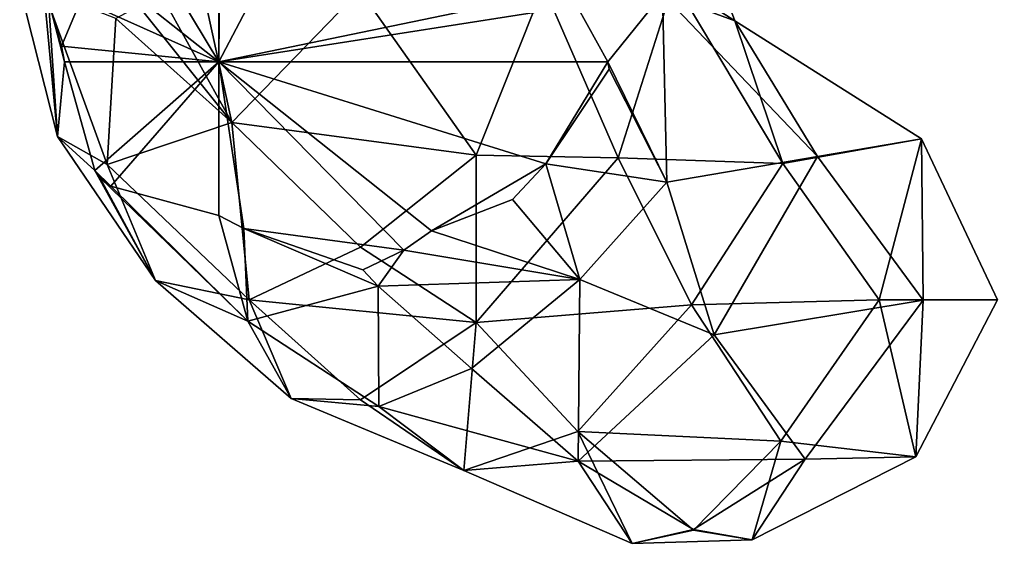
# Model space of a CAD drawing. Extents: x 290034 to 295698, y 4553723 to 4561693.
# Drawn here: x 295047.4 to 295158.4, y 4559413.8 to 4559473.3 of the extents above; entities that cross this region are included whole.
import ezdxf

# ---------------------------------------------------------------- set-up
doc = ezdxf.new("R2010")
doc.units = 0
doc.layers.add('Au_ppm_Pref_-_0_2', color=7, linetype='CONTINUOUS')

msp = doc.modelspace()

# ---------------------------------------------------------------- linework, layer by layer
at = {"layer": 'Au_ppm_Pref_-_0_2'}
for points in [[(295121.7, 4559477.64, 1865.43), (295128.58, 4559473.18, 1870.89), (295119.92, 4559496.43, 1872.02)], [(295128.58, 4559473.18, 1870.89), (295120.4, 4559476.24, 1876.1), (295119.92, 4559496.43, 1872.02)], [(295070, 4559468.5, 1879.48), (295070.13, 4559484.07, 1882.21), (295080.22, 4559488, 1883.33)], [(295070, 4559468.5, 1879.48), (295080.22, 4559488, 1883.33), (295109.41, 4559476.7, 1882.61)], [(295062.35, 4559481.24, 1880.49), (295070, 4559483.99, 1882.19), (295070, 4559468.5, 1879.48)], [(295070, 4559483.99, 1882.19), (295070.13, 4559484.07, 1882.21), (295070, 4559468.5, 1879.48)], [(295057.92, 4559478.09, 1879.22), (295062.35, 4559481.24, 1880.49), (295070, 4559468.5, 1879.48)], [(295057.92, 4559478.09, 1879.22), (295070, 4559468.5, 1879.48), (295054.32, 4559475.55, 1878.2)], [(295050.14, 4559476.66, 1864.54), (295047.38, 4559477.1, 1870.89), (295051.68, 4559460.03, 1870.75)], [(295051.68, 4559460.03, 1870.75), (295047.38, 4559477.1, 1870.89), (295050.67, 4559475.56, 1876.54)], [(295071.49, 4559461.63, 1859.69), (295062.92, 4559477.1, 1858.06), (295060.91, 4559474.82, 1858.25)], [(295068.13, 4559477.1, 1859.01), (295062.92, 4559477.1, 1858.06), (295071.49, 4559461.63, 1859.69)], [(295071.49, 4559461.63, 1859.69), (295086.02, 4559476.65, 1860.15), (295068.13, 4559477.1, 1859.01)], [(295106.86, 4559477.1, 1861.1), (295086.02, 4559476.65, 1860.15), (295099.21, 4559457.9, 1860.96)], [(295115.36, 4559457.59, 1863.65), (295106.86, 4559477.1, 1861.1), (295099.21, 4559457.9, 1860.96)], [(295121.7, 4559477.64, 1865.43), (295106.86, 4559477.1, 1861.1), (295115.36, 4559457.59, 1863.65)], [(295121.7, 4559477.64, 1865.43), (295115.36, 4559457.59, 1863.65), (295134.06, 4559456.97, 1866.87)], [(295121.7, 4559477.64, 1865.43), (295134.06, 4559456.97, 1866.87), (295128.58, 4559473.18, 1870.89)], [(295050.14, 4559476.66, 1864.54), (295051.68, 4559460.03, 1870.75), (295057.32, 4559456.86, 1864.04)], [(295050.14, 4559476.66, 1864.54), (295057.32, 4559456.86, 1864.04), (295058.33, 4559473.45, 1859.01)], [(295070, 4559468.5, 1879.48), (295109.41, 4559476.7, 1882.61), (295110.66, 4559474.87, 1882.34)], [(295086.02, 4559476.65, 1860.15), (295071.49, 4559461.63, 1859.69), (295099.21, 4559457.9, 1860.96)], [(295110.66, 4559474.87, 1882.34), (295120.4, 4559476.24, 1876.1), (295114.19, 4559468.5, 1881.38)], [(295114.19, 4559468.5, 1881.38), (295120.4, 4559476.24, 1876.1), (295120.86, 4559454.85, 1879.85)], [(295128.58, 4559473.18, 1870.89), (295137.99, 4559457.75, 1876.27), (295120.4, 4559476.24, 1876.1)], [(295137.99, 4559457.75, 1876.27), (295120.86, 4559454.85, 1879.85), (295120.4, 4559476.24, 1876.1)], [(295050.67, 4559475.56, 1876.54), (295052.16, 4559470.3, 1876.93), (295052.47, 4559468.5, 1876.66)], [(295052.47, 4559468.5, 1876.66), (295051.68, 4559460.03, 1870.75), (295050.67, 4559475.56, 1876.54)], [(295052.16, 4559470.3, 1876.93), (295050.67, 4559475.56, 1876.54), (295054.32, 4559475.55, 1878.2)], [(295054.32, 4559475.55, 1878.2), (295070, 4559468.5, 1879.48), (295052.16, 4559470.3, 1876.93)], [(295058.33, 4559473.45, 1859.01), (295071.49, 4559461.63, 1859.69), (295060.91, 4559474.82, 1858.25)], [(295110.66, 4559474.87, 1882.34), (295114.19, 4559468.5, 1881.38), (295070, 4559468.5, 1879.48)], [(295071.49, 4559461.63, 1859.69), (295058.33, 4559473.45, 1859.01), (295057.32, 4559456.86, 1864.04)], [(295128.58, 4559473.18, 1870.89), (295149.8, 4559459.76, 1870.76), (295137.99, 4559457.75, 1876.27)], [(295128.58, 4559473.18, 1870.89), (295134.06, 4559456.97, 1866.87), (295149.8, 4559459.76, 1870.76)], [(295052.16, 4559470.3, 1876.93), (295070, 4559468.5, 1879.48), (295052.47, 4559468.5, 1876.66)], [(295052.47, 4559468.5, 1876.66), (295055.94, 4559456.16, 1877.57), (295051.68, 4559460.03, 1870.75)], [(295052.47, 4559468.5, 1876.66), (295070, 4559468.5, 1879.48), (295055.94, 4559456.16, 1877.57)], [(295070, 4559468.5, 1879.48), (295057.76, 4559454.39, 1877.91), (295055.94, 4559456.16, 1877.57)], [(295070, 4559468.5, 1879.48), (295070, 4559451.04, 1879.98), (295057.76, 4559454.39, 1877.91)], [(295070, 4559468.5, 1879.48), (295072.86, 4559449.58, 1880.25), (295070, 4559451.04, 1879.98)], [(295094.17, 4559449.32, 1882.03), (295091, 4559447.13, 1881.83), (295070, 4559468.5, 1879.48)], [(295091, 4559447.13, 1881.83), (295072.86, 4559449.58, 1880.25), (295070, 4559468.5, 1879.48)], [(295070, 4559468.5, 1879.48), (295107.12, 4559456.93, 1881.99), (295094.17, 4559449.32, 1882.03)], [(295070, 4559468.5, 1879.48), (295114.19, 4559468.5, 1881.38), (295107.12, 4559456.93, 1881.99)], [(295114.19, 4559468.5, 1881.38), (295114.33, 4559467.68, 1881.45), (295107.12, 4559456.93, 1881.99)], [(295114.33, 4559467.68, 1881.45), (295114.19, 4559468.5, 1881.38), (295120.86, 4559454.85, 1879.85)], [(295107.12, 4559456.93, 1881.99), (295114.33, 4559467.68, 1881.45), (295120.86, 4559454.85, 1879.85)], [(295071.49, 4559461.63, 1859.69), (295057.32, 4559456.86, 1864.04), (295073.46, 4559441.48, 1864.94)], [(295071.49, 4559461.63, 1859.69), (295073.46, 4559441.48, 1864.94), (295086.11, 4559447.46, 1861.01)], [(295071.49, 4559461.63, 1859.69), (295086.11, 4559447.46, 1861.01), (295099.21, 4559457.9, 1860.96)], [(295051.68, 4559460.03, 1870.75), (295055.94, 4559456.16, 1877.57), (295062.81, 4559443.67, 1871.27)], [(295057.32, 4559456.86, 1864.04), (295051.68, 4559460.03, 1870.75), (295062.81, 4559443.67, 1871.27)], [(295134.06, 4559456.97, 1866.87), (295145, 4559441.46, 1866.88), (295149.8, 4559459.76, 1870.76)], [(295137.99, 4559457.75, 1876.27), (295149.8, 4559459.76, 1870.76), (295149.98, 4559441.45, 1876.79)], [(295158.42, 4559441.46, 1870.89), (295149.8, 4559459.76, 1870.76), (295145, 4559441.46, 1866.88)], [(295149.8, 4559459.76, 1870.76), (295158.42, 4559441.46, 1870.89), (295149.98, 4559441.45, 1876.79)], [(295099.21, 4559457.9, 1860.96), (295086.11, 4559447.46, 1861.01), (295099.23, 4559438.91, 1863.76)], [(295099.23, 4559438.91, 1863.76), (295115.36, 4559457.59, 1863.65), (295099.21, 4559457.9, 1860.96)], [(295099.23, 4559438.91, 1863.76), (295123.68, 4559440.92, 1867.06), (295115.36, 4559457.59, 1863.65)], [(295123.68, 4559440.92, 1867.06), (295134.06, 4559456.97, 1866.87), (295115.36, 4559457.59, 1863.65)], [(295137.99, 4559457.75, 1876.27), (295126.26, 4559437.51, 1879.25), (295120.86, 4559454.85, 1879.85)], [(295137.99, 4559457.75, 1876.27), (295149.98, 4559441.45, 1876.79), (295126.26, 4559437.51, 1879.25)], [(295055.94, 4559456.16, 1877.57), (295057.76, 4559454.39, 1877.91), (295056.5, 4559455.38, 1877.68)], [(295055.94, 4559456.16, 1877.57), (295056.5, 4559455.38, 1877.68), (295062.81, 4559443.67, 1871.27)], [(295057.32, 4559456.86, 1864.04), (295062.81, 4559443.67, 1871.27), (295073.46, 4559441.48, 1864.94)], [(295094.17, 4559449.32, 1882.03), (295107.12, 4559456.93, 1881.99), (295103.34, 4559452.87, 1882.15)], [(295103.34, 4559452.87, 1882.15), (295107.12, 4559456.93, 1881.99), (295110.98, 4559443.79, 1880.23)], [(295107.12, 4559456.93, 1881.99), (295120.86, 4559454.85, 1879.85), (295110.98, 4559443.79, 1880.23)], [(295123.68, 4559440.92, 1867.06), (295145, 4559441.46, 1866.88), (295134.06, 4559456.97, 1866.87)], [(295057.76, 4559454.39, 1877.91), (295073.29, 4559439.07, 1877.19), (295056.5, 4559455.38, 1877.68)], [(295062.81, 4559443.67, 1871.27), (295056.5, 4559455.38, 1877.68), (295073.29, 4559439.07, 1877.19)], [(295126.26, 4559437.51, 1879.25), (295110.98, 4559443.79, 1880.23), (295120.86, 4559454.85, 1879.85)], [(295057.76, 4559454.39, 1877.91), (295070, 4559451.04, 1879.98), (295073.29, 4559439.07, 1877.19)], [(295103.34, 4559452.87, 1882.15), (295110.98, 4559443.79, 1880.23), (295094.17, 4559449.32, 1882.03)], [(295070, 4559451.04, 1879.98), (295072.86, 4559449.58, 1880.25), (295073.29, 4559439.07, 1877.19)], [(295091, 4559447.13, 1881.83), (295086.34, 4559444.89, 1881.51), (295072.86, 4559449.58, 1880.25)], [(295072.86, 4559449.58, 1880.25), (295086.34, 4559444.89, 1881.51), (295088.1, 4559443.04, 1881.3)], [(295073.29, 4559439.07, 1877.19), (295072.86, 4559449.58, 1880.25), (295088.1, 4559443.04, 1881.3)], [(295094.17, 4559449.32, 1882.03), (295110.98, 4559443.79, 1880.23), (295091, 4559447.13, 1881.83)], [(295086.11, 4559447.46, 1861.01), (295073.46, 4559441.48, 1864.94), (295099.23, 4559438.91, 1863.76)], [(295086.34, 4559444.89, 1881.51), (295091, 4559447.13, 1881.83), (295088.1, 4559443.04, 1881.3)], [(295091, 4559447.13, 1881.83), (295110.98, 4559443.79, 1880.23), (295088.1, 4559443.04, 1881.3)], [(295073.29, 4559439.07, 1877.19), (295078.21, 4559430.29, 1870.89), (295062.81, 4559443.67, 1871.27)], [(295062.81, 4559443.67, 1871.27), (295078.21, 4559430.29, 1870.89), (295073.46, 4559441.48, 1864.94)], [(295110.98, 4559443.79, 1880.23), (295098.71, 4559433.67, 1879.42), (295088.1, 4559443.04, 1881.3)], [(295110.98, 4559443.79, 1880.23), (295110.8, 4559423.14, 1876.93), (295098.71, 4559433.67, 1879.42)], [(295126.26, 4559437.51, 1879.25), (295110.8, 4559423.14, 1876.93), (295110.98, 4559443.79, 1880.23)], [(295088.1, 4559443.04, 1881.3), (295088.16, 4559429.35, 1875.89), (295073.29, 4559439.07, 1877.19)], [(295088.16, 4559429.35, 1875.89), (295088.1, 4559443.04, 1881.3), (295098.71, 4559433.67, 1879.42)], [(295099.23, 4559438.91, 1863.76), (295073.46, 4559441.48, 1864.94), (295086.11, 4559430.14, 1867.12)], [(295086.11, 4559430.14, 1867.12), (295073.46, 4559441.48, 1864.94), (295078.21, 4559430.29, 1870.89)], [(295123.68, 4559440.92, 1867.06), (295133.81, 4559425.43, 1866.81), (295145, 4559441.46, 1866.88)], [(295136.59, 4559423.39, 1876.84), (295126.26, 4559437.51, 1879.25), (295149.98, 4559441.45, 1876.79)], [(295145, 4559441.46, 1866.88), (295133.81, 4559425.43, 1866.81), (295149.15, 4559423.64, 1870.87)], [(295136.59, 4559423.39, 1876.84), (295149.98, 4559441.45, 1876.79), (295149.15, 4559423.64, 1870.87)], [(295158.42, 4559441.46, 1870.89), (295145, 4559441.46, 1866.88), (295149.15, 4559423.64, 1870.87)], [(295158.42, 4559441.46, 1870.89), (295149.15, 4559423.64, 1870.87), (295149.98, 4559441.45, 1876.79)], [(295123.68, 4559440.92, 1867.06), (295099.23, 4559438.91, 1863.76), (295110.78, 4559426.52, 1865.66)], [(295123.68, 4559440.92, 1867.06), (295110.78, 4559426.52, 1865.66), (295133.81, 4559425.43, 1866.81)], [(295088.16, 4559429.35, 1875.89), (295078.21, 4559430.29, 1870.89), (295073.29, 4559439.07, 1877.19)], [(295099.23, 4559438.91, 1863.76), (295086.11, 4559430.14, 1867.12), (295097.84, 4559422.09, 1870.58)], [(295110.78, 4559426.52, 1865.66), (295099.23, 4559438.91, 1863.76), (295097.84, 4559422.09, 1870.58)], [(295136.59, 4559423.39, 1876.84), (295110.8, 4559423.14, 1876.93), (295126.26, 4559437.51, 1879.25)], [(295098.71, 4559433.67, 1879.42), (295110.8, 4559423.14, 1876.93), (295088.16, 4559429.35, 1875.89)], [(295086.11, 4559430.14, 1867.12), (295078.21, 4559430.29, 1870.89), (295097.84, 4559422.09, 1870.58)], [(295088.16, 4559429.35, 1875.89), (295097.84, 4559422.09, 1870.58), (295078.21, 4559430.29, 1870.89)], [(295097.84, 4559422.09, 1870.58), (295088.16, 4559429.35, 1875.89), (295110.8, 4559423.14, 1876.93)], [(295110.78, 4559426.52, 1865.66), (295097.84, 4559422.09, 1870.58), (295116.95, 4559413.81, 1870.89)], [(295110.78, 4559426.52, 1865.66), (295116.95, 4559413.81, 1870.89), (295123.91, 4559415.3, 1868.11)], [(295110.78, 4559426.52, 1865.66), (295123.91, 4559415.3, 1868.11), (295133.81, 4559425.43, 1866.81)], [(295130.57, 4559414.21, 1870.89), (295133.81, 4559425.43, 1866.81), (295123.91, 4559415.3, 1868.11)], [(295133.81, 4559425.43, 1866.81), (295130.57, 4559414.21, 1870.89), (295149.15, 4559423.64, 1870.87)], [(295116.95, 4559413.81, 1870.89), (295097.84, 4559422.09, 1870.58), (295110.8, 4559423.14, 1876.93)], [(295136.59, 4559423.39, 1876.84), (295123.91, 4559415.39, 1873.64), (295110.8, 4559423.14, 1876.93)], [(295123.91, 4559415.39, 1873.64), (295116.95, 4559413.81, 1870.89), (295110.8, 4559423.14, 1876.93)], [(295123.91, 4559415.39, 1873.64), (295136.59, 4559423.39, 1876.84), (295130.57, 4559414.21, 1870.89)], [(295136.59, 4559423.39, 1876.84), (295149.15, 4559423.64, 1870.87), (295130.57, 4559414.21, 1870.89)], [(295130.57, 4559414.21, 1870.89), (295116.95, 4559413.81, 1870.89), (295123.91, 4559415.39, 1873.64)], [(295116.95, 4559413.81, 1870.89), (295130.57, 4559414.21, 1870.89), (295123.91, 4559415.3, 1868.11)]]:
    msp.add_3dface(points, dxfattribs=at)

doc.saveas('drawing.dxf')
